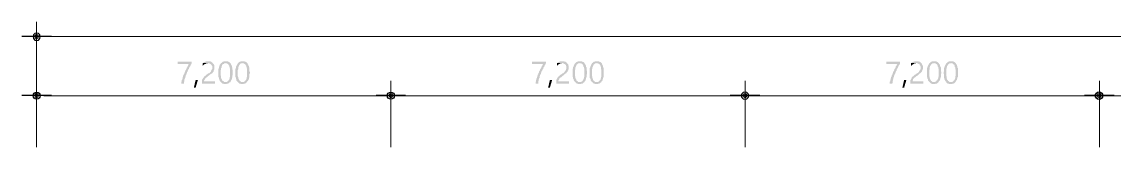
# Model space of a CAD drawing. Header units: millimetres. Extents: x -750 to 90970, y 12592 to 66109.
# Drawn here: x 10978 to 33179, y 40965 to 43513 of the extents above; entities that cross this region are included whole.
import ezdxf

# ---------------------------------------------------------------- set-up
doc = ezdxf.new("R2010")
doc.units = ezdxf.units.MM
doc.layers.add('PDF_솔리드 채우기', color=7, linetype='Continuous')
doc.layers.add('PDF_형상', color=7, linetype='Continuous')

msp = doc.modelspace()

# ---------------------------------------------------------------- hatches: boundary and pattern name
at = {"layer": 'PDF_솔리드 채우기', "transparency": 33554559}
for points in [[(14428, 42703), (14146, 42703), (14146, 42658), (14374, 42658), (14374, 42658), (14365, 42648), (14365, 42639), (14355, 42621), (14346, 42612), (14346, 42603), (14337, 42585), (14328, 42576), (14328, 42567), (14319, 42557), (14319, 42548), (14310, 42530), (14301, 42521), (14301, 42512), (14292, 42503), (14292, 42503), (14292, 42485), (14283, 42476), (14283, 42466), (14274, 42448), (14264, 42439), (14264, 42430), (14255, 42412), (14255, 42403), (14255, 42394), (14246, 42385), (14246, 42366), (14246, 42366), (14237, 42348), (14237, 42339), (14228, 42330), (14228, 42312), (14228, 42303), (14219, 42293), (14219, 42275), (14219, 42266), (14219, 42257), (14274, 42257), (14274, 42266), (14274, 42275), (14274, 42284), (14274, 42293), (14283, 42303), (14283, 42321), (14283, 42330), (14283, 42339), (14292, 42357), (14292, 42366), (14301, 42375), (14301, 42394), (14310, 42403), (14310, 42421), (14319, 42430), (14319, 42439), (14319, 42448), (14328, 42457), (14328, 42466), (14337, 42485), (14337, 42494), (14346, 42503), (14346, 42512), (14355, 42521), (14355, 42539), (14365, 42548), (14374, 42557), (14374, 42567), (14383, 42585), (14383, 42594), (14392, 42603), (14401, 42612), (14410, 42630), (14410, 42639), (14419, 42648), (14428, 42667), (14428, 42676)], [(14765, 42712), (14765, 42712), (14747, 42712), (14738, 42712), (14729, 42712), (14710, 42703), (14701, 42703), (14692, 42694), (14683, 42694), (14674, 42685), (14665, 42676), (14756, 42676), (14765, 42676), (14783, 42667), (14792, 42667), (14801, 42658), (14811, 42658), (14820, 42648), (14829, 42639), (14838, 42630), (14838, 42621), (14847, 42612), (14847, 42603), (14847, 42585), (14847, 42576), (14847, 42557), (14838, 42548), (14838, 42539), (14829, 42530), (14829, 42521), (14820, 42512), (14820, 42503), (14811, 42494), (14801, 42485), (14792, 42476), (14783, 42466), (14765, 42466), (14756, 42457), (14747, 42448), (14729, 42439), (14720, 42430), (14710, 42421), (14701, 42412), (14692, 42403), (14683, 42403), (14683, 42394), (14674, 42385), (14665, 42375), (14656, 42357), (14647, 42348), (14647, 42339), (14647, 42339), (14638, 42330), (14638, 42321), (14638, 42303), (14638, 42293), (14638, 42275), (14638, 42257), (14902, 42257), (14902, 42303), (14683, 42303), (14683, 42303), (14683, 42321), (14692, 42330), (14692, 42339), (14701, 42348), (14701, 42357), (14710, 42366), (14720, 42375), (14720, 42375), (14729, 42385), (14738, 42385), (14747, 42394), (14756, 42403), (14765, 42412), (14783, 42421), (14792, 42430), (14801, 42439), (14811, 42448), (14829, 42457), (14838, 42466), (14847, 42466), (14856, 42476), (14856, 42485), (14865, 42494), (14874, 42503), (14874, 42503), (14874, 42521), (14883, 42530), (14883, 42539), (14892, 42548), (14892, 42567), (14892, 42576), (14892, 42594), (14892, 42594), (14892, 42603), (14892, 42621), (14892, 42630), (14883, 42639), (14883, 42648), (14874, 42658), (14865, 42667), (14856, 42676), (14856, 42685), (14847, 42685), (14838, 42694), (14829, 42703), (14820, 42703), (14801, 42712), (14792, 42712), (14783, 42712)], [(14665, 42676), (14656, 42667), (14656, 42621), (14656, 42621), (14665, 42630), (14674, 42639), (14683, 42648), (14692, 42648), (14701, 42658), (14710, 42658), (14720, 42667), (14738, 42667), (14747, 42667), (14756, 42676)], [(15029, 42676), (15020, 42667), (15011, 42648), (15011, 42648), (15002, 42639), (15002, 42630), (14993, 42621), (14993, 42612), (14993, 42603), (14983, 42594), (14983, 42585), (14983, 42567), (14974, 42557), (14974, 42548), (14974, 42530), (14974, 42512), (14974, 42503), (14974, 42485), (14974, 42476), (14974, 42457), (14974, 42448), (14974, 42430), (14974, 42421), (14974, 42403), (14974, 42394), (14983, 42375), (14983, 42366), (14983, 42357), (14993, 42348), (14993, 42330), (15002, 42321), (15002, 42312), (15011, 42303), (15011, 42303), (15020, 42293), (15029, 42284), (15038, 42275), (15047, 42266), (15056, 42257), (15065, 42257), (15075, 42257), (15084, 42248), (15102, 42248), (15111, 42248), (15111, 42248), (15129, 42248), (15138, 42248), (15147, 42257), (15166, 42257), (15175, 42257), (15184, 42266), (15193, 42275), (15202, 42284), (15211, 42284), (15120, 42293), (15111, 42293), (15102, 42293), (15093, 42293), (15084, 42293), (15084, 42303), (15075, 42303), (15065, 42312), (15056, 42312), (15056, 42321), (15047, 42330), (15047, 42339), (15038, 42348), (15038, 42357), (15029, 42366), (15029, 42385), (15029, 42394), (15029, 42412), (15020, 42421), (15020, 42439), (15020, 42457), (15020, 42476), (15020, 42485), (15020, 42503), (15020, 42521), (15020, 42530), (15029, 42548), (15029, 42567), (15029, 42576), (15038, 42585), (15038, 42603), (15038, 42612), (15047, 42621), (15047, 42630), (15056, 42639), (15056, 42648), (15065, 42648), (15075, 42658), (15084, 42658), (15084, 42667), (15093, 42667), (15102, 42667), (15111, 42667), (15120, 42676)], [(15120, 42712), (15120, 42712), (15111, 42712), (15093, 42712), (15084, 42712), (15075, 42703), (15065, 42703), (15056, 42694), (15047, 42685), (15038, 42676), (15029, 42676), (15120, 42676), (15120, 42676), (15129, 42667), (15138, 42667), (15147, 42667), (15156, 42667), (15156, 42658), (15166, 42658), (15175, 42648), (15175, 42639), (15184, 42639), (15184, 42630), (15193, 42621), (15193, 42603), (15202, 42594), (15202, 42585), (15202, 42576), (15211, 42557), (15211, 42539), (15211, 42530), (15211, 42512), (15211, 42494), (15211, 42476), (15211, 42466), (15211, 42448), (15211, 42430), (15211, 42412), (15211, 42403), (15202, 42385), (15202, 42375), (15202, 42366), (15193, 42348), (15193, 42339), (15184, 42330), (15184, 42321), (15175, 42321), (15175, 42312), (15166, 42303), (15156, 42303), (15147, 42293), (15147, 42293), (15138, 42293), (15129, 42293), (15120, 42293), (15211, 42284), (15220, 42293), (15220, 42312), (15229, 42312), (15229, 42321), (15238, 42330), (15238, 42339), (15247, 42348), (15247, 42366), (15247, 42375), (15257, 42385), (15257, 42394), (15257, 42412), (15257, 42421), (15266, 42439), (15266, 42448), (15266, 42466), (15266, 42485), (15266, 42494), (15266, 42512), (15266, 42530), (15257, 42548), (15257, 42557), (15257, 42576), (15257, 42585), (15247, 42594), (15247, 42612), (15247, 42621), (15238, 42630), (15238, 42639), (15229, 42648), (15229, 42658), (15220, 42667), (15211, 42676), (15211, 42685), (15202, 42685), (15193, 42694), (15184, 42694), (15175, 42703), (15166, 42703), (15166, 42712), (15156, 42712), (15138, 42712), (15129, 42712)], [(15375, 42676), (15366, 42667), (15357, 42648), (15357, 42648), (15348, 42639), (15348, 42630), (15338, 42621), (15338, 42612), (15329, 42603), (15329, 42594), (15329, 42585), (15329, 42567), (15320, 42557), (15320, 42548), (15320, 42530), (15320, 42512), (15320, 42503), (15320, 42485), (15320, 42476), (15320, 42457), (15320, 42448), (15320, 42430), (15320, 42421), (15320, 42403), (15320, 42394), (15329, 42375), (15329, 42366), (15329, 42357), (15338, 42348), (15338, 42330), (15338, 42321), (15348, 42312), (15357, 42303), (15357, 42303), (15366, 42293), (15375, 42284), (15384, 42275), (15393, 42266), (15402, 42257), (15411, 42257), (15420, 42257), (15430, 42248), (15448, 42248), (15457, 42248), (15457, 42248), (15475, 42248), (15484, 42248), (15493, 42257), (15502, 42257), (15521, 42257), (15530, 42266), (15539, 42275), (15548, 42284), (15557, 42284), (15466, 42293), (15457, 42293), (15448, 42293), (15439, 42293), (15430, 42293), (15420, 42303), (15420, 42303), (15411, 42312), (15402, 42312), (15402, 42321), (15393, 42330), (15393, 42339), (15384, 42348), (15384, 42357), (15375, 42366), (15375, 42385), (15375, 42394), (15366, 42412), (15366, 42421), (15366, 42439), (15366, 42457), (15366, 42476), (15366, 42485), (15366, 42503), (15366, 42521), (15366, 42530), (15375, 42548), (15375, 42567), (15375, 42576), (15375, 42585), (15384, 42603), (15384, 42612), (15393, 42621), (15393, 42630), (15402, 42639), (15402, 42648), (15411, 42648), (15420, 42658), (15420, 42658), (15430, 42667), (15439, 42667), (15448, 42667), (15457, 42667), (15466, 42676)], [(15466, 42712), (15466, 42712), (15457, 42712), (15439, 42712), (15430, 42712), (15420, 42703), (15411, 42703), (15393, 42694), (15384, 42685), (15375, 42676), (15375, 42676), (15466, 42676), (15466, 42676), (15475, 42667), (15484, 42667), (15493, 42667), (15493, 42667), (15502, 42658), (15511, 42658), (15521, 42648), (15521, 42639), (15530, 42639), (15530, 42630), (15539, 42621), (15539, 42603), (15548, 42594), (15548, 42585), (15548, 42576), (15557, 42557), (15557, 42539), (15557, 42530), (15557, 42512), (15557, 42494), (15557, 42476), (15557, 42466), (15557, 42448), (15557, 42430), (15557, 42412), (15557, 42403), (15548, 42385), (15548, 42375), (15548, 42366), (15539, 42348), (15539, 42339), (15530, 42330), (15530, 42321), (15521, 42321), (15521, 42312), (15511, 42303), (15502, 42303), (15493, 42293), (15484, 42293), (15484, 42293), (15475, 42293), (15466, 42293), (15557, 42284), (15557, 42293), (15566, 42312), (15575, 42312), (15575, 42321), (15584, 42330), (15584, 42339), (15593, 42348), (15593, 42366), (15593, 42375), (15602, 42385), (15602, 42394), (15602, 42412), (15602, 42421), (15602, 42439), (15602, 42448), (15612, 42466), (15612, 42485), (15612, 42494), (15602, 42512), (15602, 42530), (15602, 42548), (15602, 42557), (15602, 42576), (15602, 42585), (15593, 42594), (15593, 42612), (15584, 42621), (15584, 42630), (15584, 42639), (15575, 42648), (15566, 42658), (15566, 42667), (15557, 42676), (15548, 42685), (15548, 42685), (15539, 42694), (15530, 42694), (15521, 42703), (15511, 42703), (15502, 42712), (15493, 42712), (15484, 42712), (15475, 42712)], [(21628, 42703), (21346, 42703), (21346, 42658), (21574, 42658), (21574, 42658), (21565, 42648), (21565, 42639), (21555, 42621), (21546, 42612), (21546, 42603), (21537, 42585), (21528, 42576), (21528, 42567), (21519, 42557), (21510, 42548), (21510, 42530), (21501, 42521), (21501, 42512), (21492, 42503), (21492, 42503), (21492, 42485), (21483, 42476), (21474, 42466), (21474, 42448), (21464, 42439), (21464, 42430), (21455, 42412), (21455, 42403), (21455, 42394), (21446, 42385), (21446, 42366), (21437, 42366), (21437, 42348), (21437, 42339), (21428, 42330), (21428, 42312), (21428, 42303), (21419, 42293), (21419, 42275), (21419, 42266), (21419, 42257), (21474, 42257), (21474, 42266), (21474, 42275), (21474, 42284), (21474, 42293), (21474, 42303), (21483, 42321), (21483, 42330), (21483, 42339), (21492, 42357), (21492, 42366), (21501, 42375), (21501, 42394), (21501, 42403), (21510, 42421), (21510, 42430), (21519, 42439), (21519, 42448), (21528, 42457), (21528, 42466), (21537, 42485), (21537, 42494), (21546, 42503), (21546, 42512), (21555, 42521), (21555, 42539), (21565, 42548), (21574, 42557), (21574, 42567), (21583, 42585), (21583, 42594), (21592, 42603), (21601, 42612), (21601, 42630), (21610, 42639), (21619, 42648), (21628, 42667), (21628, 42676)], [(21965, 42712), (21965, 42712), (21947, 42712), (21938, 42712), (21920, 42712), (21910, 42703), (21901, 42703), (21892, 42694), (21883, 42694), (21874, 42685), (21856, 42676), (21956, 42676), (21965, 42676), (21983, 42667), (21992, 42667), (22001, 42658), (22011, 42658), (22020, 42648), (22029, 42639), (22038, 42630), (22038, 42621), (22047, 42612), (22047, 42603), (22047, 42585), (22047, 42576), (22047, 42557), (22038, 42548), (22038, 42539), (22029, 42530), (22029, 42521), (22020, 42512), (22011, 42503), (22011, 42494), (22001, 42485), (21992, 42476), (21983, 42466), (21965, 42466), (21956, 42457), (21947, 42448), (21929, 42439), (21920, 42430), (21910, 42421), (21901, 42412), (21892, 42403), (21883, 42403), (21883, 42394), (21874, 42385), (21865, 42375), (21856, 42357), (21847, 42348), (21847, 42339), (21847, 42339), (21838, 42330), (21838, 42321), (21838, 42303), (21838, 42293), (21838, 42275), (21838, 42257), (22102, 42257), (22102, 42303), (21883, 42303), (21883, 42303), (21883, 42321), (21892, 42330), (21892, 42339), (21901, 42348), (21901, 42357), (21910, 42366), (21920, 42375), (21920, 42375), (21929, 42385), (21938, 42385), (21947, 42394), (21956, 42403), (21965, 42412), (21983, 42421), (21992, 42430), (22001, 42439), (22011, 42448), (22020, 42457), (22038, 42466), (22047, 42466), (22047, 42476), (22056, 42485), (22065, 42494), (22074, 42503), (22074, 42503), (22074, 42521), (22083, 42530), (22083, 42539), (22092, 42548), (22092, 42567), (22092, 42576), (22092, 42594), (22092, 42594), (22092, 42603), (22092, 42621), (22083, 42630), (22083, 42639), (22083, 42648), (22074, 42658), (22065, 42667), (22056, 42676), (22056, 42685), (22047, 42685), (22038, 42694), (22029, 42703), (22011, 42703), (22001, 42712), (21992, 42712), (21974, 42712)], [(21856, 42676), (21856, 42667), (21856, 42621), (21856, 42621), (21865, 42630), (21874, 42639), (21883, 42648), (21892, 42648), (21901, 42658), (21910, 42658), (21920, 42667), (21938, 42667), (21947, 42667), (21956, 42676)], [(22229, 42676), (22220, 42667), (22211, 42648), (22211, 42648), (22202, 42639), (22202, 42630), (22193, 42621), (22193, 42612), (22193, 42603), (22183, 42594), (22183, 42585), (22183, 42567), (22174, 42557), (22174, 42548), (22174, 42530), (22174, 42512), (22174, 42503), (22174, 42485), (22174, 42476), (22174, 42457), (22174, 42448), (22174, 42430), (22174, 42421), (22174, 42403), (22174, 42394), (22183, 42375), (22183, 42366), (22183, 42357), (22193, 42348), (22193, 42330), (22202, 42321), (22202, 42312), (22211, 42303), (22211, 42303), (22220, 42293), (22229, 42284), (22238, 42275), (22247, 42266), (22256, 42257), (22265, 42257), (22275, 42257), (22284, 42248), (22302, 42248), (22311, 42248), (22311, 42248), (22329, 42248), (22338, 42248), (22347, 42257), (22356, 42257), (22375, 42257), (22384, 42266), (22393, 42275), (22402, 42284), (22411, 42284), (22320, 42293), (22311, 42293), (22302, 42293), (22293, 42293), (22284, 42293), (22284, 42303), (22275, 42303), (22265, 42312), (22256, 42312), (22256, 42321), (22247, 42330), (22247, 42339), (22238, 42348), (22238, 42357), (22229, 42366), (22229, 42385), (22229, 42394), (22220, 42412), (22220, 42421), (22220, 42439), (22220, 42457), (22220, 42476), (22220, 42485), (22220, 42503), (22220, 42521), (22220, 42530), (22229, 42548), (22229, 42567), (22229, 42576), (22229, 42585), (22238, 42603), (22238, 42612), (22247, 42621), (22247, 42630), (22256, 42639), (22256, 42648), (22265, 42648), (22275, 42658), (22275, 42658), (22284, 42667), (22293, 42667), (22302, 42667), (22311, 42667), (22320, 42676)], [(22320, 42712), (22320, 42712), (22311, 42712), (22293, 42712), (22284, 42712), (22275, 42703), (22265, 42703), (22247, 42694), (22238, 42685), (22229, 42676), (22229, 42676), (22320, 42676), (22320, 42676), (22329, 42667), (22338, 42667), (22347, 42667), (22356, 42667), (22356, 42658), (22366, 42658), (22375, 42648), (22375, 42639), (22384, 42639), (22384, 42630), (22393, 42621), (22393, 42603), (22402, 42594), (22402, 42585), (22402, 42576), (22411, 42557), (22411, 42539), (22411, 42530), (22411, 42512), (22411, 42494), (22411, 42476), (22411, 42466), (22411, 42448), (22411, 42430), (22411, 42412), (22411, 42403), (22402, 42385), (22402, 42375), (22402, 42366), (22393, 42348), (22393, 42339), (22384, 42330), (22384, 42321), (22375, 42321), (22375, 42312), (22366, 42303), (22356, 42303), (22347, 42293), (22338, 42293), (22338, 42293), (22329, 42293), (22320, 42293), (22411, 42284), (22420, 42293), (22420, 42312), (22429, 42312), (22429, 42321), (22438, 42330), (22438, 42339), (22447, 42348), (22447, 42366), (22447, 42375), (22457, 42385), (22457, 42394), (22457, 42412), (22457, 42421), (22457, 42439), (22466, 42448), (22466, 42466), (22466, 42485), (22466, 42494), (22466, 42512), (22457, 42530), (22457, 42548), (22457, 42557), (22457, 42576), (22457, 42585), (22447, 42594), (22447, 42612), (22447, 42621), (22438, 42630), (22438, 42639), (22429, 42648), (22420, 42658), (22420, 42667), (22411, 42676), (22411, 42685), (22402, 42685), (22393, 42694), (22384, 42694), (22375, 42703), (22366, 42703), (22356, 42712), (22347, 42712), (22338, 42712), (22329, 42712)], [(22566, 42676), (22566, 42667), (22557, 42648), (22557, 42648), (22548, 42639), (22548, 42630), (22538, 42621), (22538, 42612), (22529, 42603), (22529, 42594), (22529, 42585), (22520, 42567), (22520, 42557), (22520, 42548), (22520, 42530), (22520, 42512), (22520, 42503), (22520, 42485), (22520, 42476), (22520, 42457), (22520, 42448), (22520, 42430), (22520, 42421), (22520, 42403), (22520, 42394), (22520, 42375), (22529, 42366), (22529, 42357), (22538, 42348), (22538, 42330), (22538, 42321), (22548, 42312), (22548, 42303), (22557, 42303), (22566, 42293), (22575, 42284), (22584, 42275), (22593, 42266), (22602, 42257), (22611, 42257), (22620, 42257), (22630, 42248), (22648, 42248), (22657, 42248), (22657, 42248), (22666, 42248), (22684, 42248), (22693, 42257), (22702, 42257), (22711, 42257), (22730, 42266), (22739, 42275), (22748, 42284), (22757, 42284), (22666, 42293), (22657, 42293), (22648, 42293), (22639, 42293), (22630, 42293), (22620, 42303), (22620, 42303), (22611, 42312), (22602, 42312), (22602, 42321), (22593, 42330), (22584, 42339), (22584, 42348), (22584, 42357), (22575, 42366), (22575, 42385), (22575, 42394), (22566, 42412), (22566, 42421), (22566, 42439), (22566, 42457), (22566, 42476), (22566, 42485), (22566, 42503), (22566, 42521), (22566, 42530), (22566, 42548), (22575, 42567), (22575, 42576), (22575, 42585), (22584, 42603), (22584, 42612), (22593, 42621), (22593, 42630), (22602, 42639), (22602, 42648), (22611, 42648), (22620, 42658), (22620, 42658), (22630, 42667), (22639, 42667), (22648, 42667), (22657, 42667), (22666, 42676)], [(22666, 42712), (22666, 42712), (22648, 42712), (22639, 42712), (22630, 42712), (22620, 42703), (22602, 42703), (22593, 42694), (22584, 42685), (22575, 42676), (22566, 42676), (22666, 42676), (22666, 42676), (22675, 42667), (22684, 42667), (22693, 42667), (22693, 42667), (22702, 42658), (22711, 42658), (22721, 42648), (22721, 42639), (22730, 42639), (22730, 42630), (22739, 42621), (22739, 42603), (22748, 42594), (22748, 42585), (22748, 42576), (22748, 42557), (22757, 42539), (22757, 42530), (22757, 42512), (22757, 42494), (22757, 42476), (22757, 42466), (22757, 42448), (22757, 42430), (22757, 42412), (22757, 42403), (22748, 42385), (22748, 42375), (22748, 42366), (22739, 42348), (22739, 42339), (22730, 42330), (22730, 42321), (22721, 42321), (22711, 42312), (22711, 42303), (22702, 42303), (22693, 42293), (22684, 42293), (22675, 42293), (22675, 42293), (22666, 42293), (22757, 42284), (22757, 42293), (22766, 42312), (22775, 42312), (22775, 42321), (22784, 42330), (22784, 42339), (22784, 42348), (22793, 42366), (22793, 42375), (22802, 42385), (22802, 42394), (22802, 42412), (22802, 42421), (22802, 42439), (22802, 42448), (22802, 42466), (22802, 42485), (22802, 42494), (22802, 42512), (22802, 42530), (22802, 42548), (22802, 42557), (22802, 42576), (22793, 42585), (22793, 42594), (22793, 42612), (22784, 42621), (22784, 42630), (22775, 42639), (22775, 42648), (22766, 42658), (22766, 42667), (22757, 42676), (22748, 42685), (22748, 42685), (22739, 42694), (22730, 42694), (22721, 42703), (22711, 42703), (22702, 42712), (22693, 42712), (22684, 42712), (22675, 42712)], [(28828, 42703), (28546, 42703), (28546, 42658), (28774, 42658), (28774, 42658), (28765, 42648), (28755, 42639), (28755, 42621), (28746, 42612), (28737, 42603), (28737, 42585), (28728, 42576), (28728, 42567), (28719, 42557), (28710, 42548), (28710, 42530), (28701, 42521), (28701, 42512), (28692, 42503), (28692, 42503), (28683, 42485), (28683, 42476), (28674, 42466), (28674, 42448), (28664, 42439), (28664, 42430), (28655, 42412), (28655, 42403), (28646, 42394), (28646, 42385), (28646, 42366), (28637, 42366), (28637, 42348), (28637, 42339), (28628, 42330), (28628, 42312), (28628, 42303), (28619, 42293), (28619, 42275), (28619, 42266), (28619, 42257), (28664, 42257), (28674, 42266), (28674, 42275), (28674, 42284), (28674, 42293), (28674, 42303), (28683, 42321), (28683, 42330), (28683, 42339), (28692, 42357), (28692, 42366), (28692, 42375), (28701, 42394), (28701, 42403), (28710, 42421), (28710, 42430), (28719, 42439), (28719, 42448), (28728, 42457), (28728, 42466), (28737, 42485), (28737, 42494), (28746, 42503), (28746, 42512), (28755, 42521), (28755, 42539), (28765, 42548), (28765, 42557), (28774, 42567), (28783, 42585), (28783, 42594), (28792, 42603), (28801, 42612), (28801, 42630), (28810, 42639), (28819, 42648), (28828, 42667), (28828, 42676)], [(29165, 42712), (29165, 42712), (29147, 42712), (29138, 42712), (29120, 42712), (29110, 42703), (29101, 42703), (29092, 42694), (29083, 42694), (29065, 42685), (29056, 42676), (29156, 42676), (29165, 42676), (29183, 42667), (29192, 42667), (29201, 42658), (29211, 42658), (29220, 42648), (29229, 42639), (29229, 42630), (29238, 42621), (29238, 42612), (29247, 42603), (29247, 42585), (29247, 42576), (29247, 42557), (29238, 42548), (29238, 42539), (29229, 42530), (29220, 42521), (29220, 42512), (29211, 42503), (29211, 42494), (29201, 42485), (29192, 42476), (29174, 42466), (29165, 42466), (29156, 42457), (29147, 42448), (29129, 42439), (29120, 42430), (29110, 42421), (29101, 42412), (29092, 42403), (29083, 42403), (29074, 42394), (29065, 42385), (29065, 42375), (29056, 42357), (29047, 42348), (29047, 42339), (29047, 42339), (29038, 42330), (29038, 42321), (29038, 42303), (29038, 42293), (29038, 42275), (29038, 42257), (29302, 42257), (29302, 42303), (29083, 42303), (29083, 42303), (29083, 42321), (29092, 42330), (29092, 42339), (29092, 42348), (29101, 42357), (29110, 42366), (29120, 42375), (29120, 42375), (29129, 42385), (29138, 42385), (29147, 42394), (29156, 42403), (29165, 42412), (29183, 42421), (29192, 42430), (29201, 42439), (29211, 42448), (29220, 42457), (29229, 42466), (29238, 42466), (29247, 42476), (29256, 42485), (29265, 42494), (29265, 42503), (29274, 42503), (29274, 42521), (29283, 42530), (29283, 42539), (29292, 42548), (29292, 42567), (29292, 42576), (29292, 42594), (29292, 42594), (29292, 42603), (29292, 42621), (29283, 42630), (29283, 42639), (29274, 42648), (29274, 42658), (29265, 42667), (29256, 42676), (29256, 42685), (29247, 42685), (29238, 42694), (29229, 42703), (29211, 42703), (29201, 42712), (29192, 42712), (29174, 42712)], [(29056, 42676), (29047, 42667), (29047, 42621), (29056, 42621), (29065, 42630), (29074, 42639), (29083, 42648), (29092, 42648), (29101, 42658), (29110, 42658), (29120, 42667), (29138, 42667), (29147, 42667), (29156, 42676)], [(29420, 42676), (29420, 42667), (29411, 42648), (29411, 42648), (29402, 42639), (29402, 42630), (29393, 42621), (29393, 42612), (29383, 42603), (29383, 42594), (29383, 42585), (29374, 42567), (29374, 42557), (29374, 42548), (29374, 42530), (29374, 42512), (29374, 42503), (29374, 42485), (29374, 42476), (29374, 42457), (29374, 42448), (29374, 42430), (29374, 42421), (29374, 42403), (29374, 42394), (29383, 42375), (29383, 42366), (29383, 42357), (29393, 42348), (29393, 42330), (29393, 42321), (29402, 42312), (29411, 42303), (29411, 42303), (29420, 42293), (29429, 42284), (29438, 42275), (29447, 42266), (29456, 42257), (29465, 42257), (29475, 42257), (29484, 42248), (29502, 42248), (29511, 42248), (29511, 42248), (29529, 42248), (29538, 42248), (29547, 42257), (29556, 42257), (29575, 42257), (29584, 42266), (29593, 42275), (29602, 42284), (29611, 42284), (29520, 42293), (29511, 42293), (29502, 42293), (29493, 42293), (29484, 42293), (29475, 42303), (29475, 42303), (29465, 42312), (29456, 42312), (29456, 42321), (29447, 42330), (29447, 42339), (29438, 42348), (29438, 42357), (29429, 42366), (29429, 42385), (29429, 42394), (29420, 42412), (29420, 42421), (29420, 42439), (29420, 42457), (29420, 42476), (29420, 42485), (29420, 42503), (29420, 42521), (29420, 42530), (29429, 42548), (29429, 42567), (29429, 42576), (29429, 42585), (29438, 42603), (29438, 42612), (29447, 42621), (29447, 42630), (29456, 42639), (29456, 42648), (29465, 42648), (29475, 42658), (29475, 42658), (29484, 42667), (29493, 42667), (29502, 42667), (29511, 42667), (29520, 42676)], [(29520, 42712), (29520, 42712), (29511, 42712), (29493, 42712), (29484, 42712), (29475, 42703), (29465, 42703), (29447, 42694), (29438, 42685), (29429, 42676), (29420, 42676), (29520, 42676), (29520, 42676), (29529, 42667), (29538, 42667), (29547, 42667), (29547, 42667), (29556, 42658), (29566, 42658), (29575, 42648), (29575, 42639), (29584, 42639), (29584, 42630), (29593, 42621), (29593, 42603), (29602, 42594), (29602, 42585), (29602, 42576), (29611, 42557), (29611, 42539), (29611, 42530), (29611, 42512), (29611, 42494), (29611, 42476), (29611, 42466), (29611, 42448), (29611, 42430), (29611, 42412), (29611, 42403), (29602, 42385), (29602, 42375), (29602, 42366), (29593, 42348), (29593, 42339), (29584, 42330), (29584, 42321), (29575, 42321), (29566, 42312), (29566, 42303), (29556, 42303), (29547, 42293), (29538, 42293), (29538, 42293), (29529, 42293), (29520, 42293), (29611, 42284), (29611, 42293), (29620, 42312), (29629, 42312), (29629, 42321), (29638, 42330), (29638, 42339), (29647, 42348), (29647, 42366), (29647, 42375), (29657, 42385), (29657, 42394), (29657, 42412), (29657, 42421), (29657, 42439), (29657, 42448), (29666, 42466), (29666, 42485), (29666, 42494), (29657, 42512), (29657, 42530), (29657, 42548), (29657, 42557), (29657, 42576), (29657, 42585), (29647, 42594), (29647, 42612), (29638, 42621), (29638, 42630), (29638, 42639), (29629, 42648), (29620, 42658), (29620, 42667), (29611, 42676), (29602, 42685), (29602, 42685), (29593, 42694), (29584, 42694), (29575, 42703), (29566, 42703), (29556, 42712), (29547, 42712), (29538, 42712), (29529, 42712)], [(29766, 42676), (29766, 42667), (29757, 42648), (29757, 42648), (29748, 42639), (29748, 42630), (29738, 42621), (29738, 42612), (29729, 42603), (29729, 42594), (29729, 42585), (29720, 42567), (29720, 42557), (29720, 42548), (29720, 42530), (29720, 42512), (29720, 42503), (29711, 42485), (29711, 42476), (29711, 42457), (29720, 42448), (29720, 42430), (29720, 42421), (29720, 42403), (29720, 42394), (29720, 42375), (29729, 42366), (29729, 42357), (29729, 42348), (29738, 42330), (29738, 42321), (29748, 42312), (29748, 42303), (29757, 42303), (29766, 42293), (29766, 42284), (29775, 42275), (29784, 42266), (29802, 42257), (29811, 42257), (29820, 42257), (29830, 42248), (29839, 42248), (29857, 42248), (29857, 42248), (29866, 42248), (29884, 42248), (29893, 42257), (29902, 42257), (29911, 42257), (29930, 42266), (29939, 42275), (29948, 42284), (29948, 42284), (29857, 42293), (29857, 42293), (29848, 42293), (29839, 42293), (29830, 42293), (29820, 42303), (29820, 42303), (29811, 42312), (29802, 42312), (29802, 42321), (29793, 42330), (29784, 42339), (29784, 42348), (29775, 42357), (29775, 42366), (29775, 42385), (29775, 42394), (29766, 42412), (29766, 42421), (29766, 42439), (29766, 42457), (29766, 42476), (29766, 42485), (29766, 42503), (29766, 42521), (29766, 42530), (29766, 42548), (29775, 42567), (29775, 42576), (29775, 42585), (29784, 42603), (29784, 42612), (29793, 42621), (29793, 42630), (29802, 42639), (29802, 42648), (29811, 42648), (29820, 42658), (29820, 42658), (29830, 42667), (29839, 42667), (29848, 42667), (29857, 42667), (29866, 42676)], [(29866, 42712), (29866, 42712), (29848, 42712), (29839, 42712), (29830, 42712), (29820, 42703), (29802, 42703), (29793, 42694), (29784, 42685), (29775, 42676), (29766, 42676), (29866, 42676), (29866, 42676), (29875, 42667), (29884, 42667), (29884, 42667), (29893, 42667), (29902, 42658), (29911, 42658), (29911, 42648), (29921, 42639), (29930, 42639), (29930, 42630), (29939, 42621), (29939, 42603), (29939, 42594), (29948, 42585), (29948, 42576), (29948, 42557), (29957, 42539), (29957, 42530), (29957, 42512), (29957, 42494), (29957, 42476), (29957, 42466), (29957, 42448), (29957, 42430), (29957, 42412), (29948, 42403), (29948, 42385), (29948, 42375), (29948, 42366), (29939, 42348), (29939, 42339), (29930, 42330), (29930, 42321), (29921, 42321), (29911, 42312), (29911, 42303), (29902, 42303), (29893, 42293), (29884, 42293), (29875, 42293), (29866, 42293), (29857, 42293), (29948, 42284), (29957, 42293), (29966, 42312), (29966, 42312), (29975, 42321), (29984, 42330), (29984, 42339), (29984, 42348), (29993, 42366), (29993, 42375), (29993, 42385), (30002, 42394), (30002, 42412), (30002, 42421), (30002, 42439), (30002, 42448), (30002, 42466), (30002, 42485), (30002, 42494), (30002, 42512), (30002, 42530), (30002, 42548), (30002, 42557), (30002, 42576), (29993, 42585), (29993, 42594), (29993, 42612), (29984, 42621), (29984, 42630), (29975, 42639), (29975, 42648), (29966, 42658), (29966, 42667), (29957, 42676), (29948, 42685), (29948, 42685), (29939, 42694), (29930, 42694), (29921, 42703), (29911, 42703), (29902, 42712), (29893, 42712), (29884, 42712), (29875, 42712)]]:
    msp.add_hatch(color=256, dxfattribs=at).paths.add_polyline_path(points)

# ---------------------------------------------------------------- linework, layer by layer
at = {"layer": 'PDF_솔리드 채우기', "lineweight": 5, "transparency": 33554559}
for points in [[(14556, 42330), (14510, 42175), (14510, 42330), (14474, 42175)], [(21756, 42330), (21710, 42175), (21710, 42330), (21674, 42175)], [(28956, 42330), (28910, 42175), (28910, 42330), (28874, 42175)]]:
    msp.add_solid(points, dxfattribs=at)
at = {"layer": 'PDF_형상', "color": 1, "lineweight": 5}
msp.add_lwpolyline([(11279, 42312), (11279, 40965), (11279, 43513)], dxfattribs=at)
at = {"layer": 'PDF_형상', "lineweight": 25}
for points in [[(11579, 43214), (10978, 43214)], [(11579, 42012), (10978, 42012)]]:
    msp.add_lwpolyline(points, dxfattribs=at)
for points in [[(11206, 43214), (11215, 43177), (11242, 43141), (11278, 43132), (11315, 43141), (11342, 43177), (11351, 43214), (11342, 43250), (11315, 43277), (11278, 43286), (11242, 43277), (11215, 43250)], [(11242, 43214), (11251, 43186), (11278, 43177), (11306, 43186), (11315, 43214), (11306, 43241), (11278, 43250), (11251, 43241)], [(11242, 42012), (11251, 41985), (11278, 41976), (11306, 41985), (11315, 42012), (11306, 42039), (11278, 42048), (11251, 42039)], [(18778, 42012), (18178, 42012)], [(18442, 42012), (18451, 41985), (18478, 41976), (18505, 41985), (18515, 42012), (18505, 42039), (18478, 42048), (18451, 42039)], [(18515, 42012), (18505, 42039), (18478, 42048), (18451, 42039), (18442, 42012), (18451, 41985), (18478, 41976), (18505, 41985)], [(25377, 42012), (25978, 42012)], [(25751, 42012), (25742, 42048), (25714, 42076), (25678, 42085), (25641, 42076), (25614, 42048), (25596, 42012), (25614, 41976), (25641, 41948), (25678, 41939), (25714, 41948), (25742, 41976)], [(25596, 42012), (25614, 41976), (25641, 41948), (25678, 41939), (25714, 41948), (25742, 41976), (25751, 42012), (25742, 42048), (25714, 42076), (25678, 42085), (25641, 42076), (25614, 42048)], [(25714, 42012), (25705, 42039), (25678, 42048), (25651, 42039), (25641, 42012), (25651, 41985), (25678, 41976), (25705, 41985)], [(25641, 42012), (25651, 41985), (25678, 41976), (25705, 41985), (25714, 42012), (25705, 42039), (25678, 42048), (25651, 42039)], [(32577, 42012), (33178, 42012)], [(32914, 42012), (32905, 42039), (32878, 42048), (32850, 42039), (32832, 42012), (32850, 41985), (32878, 41976), (32905, 41985)], [(32832, 42012), (32850, 41985), (32878, 41976), (32905, 41985), (32914, 42012), (32905, 42039), (32878, 42048), (32850, 42039)]]:
    msp.add_lwpolyline(points, close=True, dxfattribs=at)
at = {"layer": 'PDF_형상', "lineweight": 5}
for points in [[(11424, 43213), (90324, 43213)], [(11424, 42011), (18324, 42011)], [(18624, 42011), (25524, 42011)], [(25824, 42011), (32724, 42011)], [(33024, 42011), (39924, 42011)]]:
    msp.add_lwpolyline(points, dxfattribs=at)
at = {"layer": 'PDF_형상', "color": 1, "lineweight": 5}
for points in [[(18479, 42312), (18479, 40965)], [(25679, 42312), (25679, 40965)], [(32879, 42312), (32879, 40965)]]:
    msp.add_lwpolyline(points, close=True, dxfattribs=at)
at = {"layer": 'PDF_형상', "lineweight": 25}
for centre, radius in [((11279, 42012), 73.2), ((18478, 42012), 73.2), ((18478, 42012), 73.2), ((32872, 42012), 76.3), ((32874, 42012), 76.3)]:
    msp.add_circle(centre, radius, dxfattribs=at)

doc.saveas('drawing.dxf')
